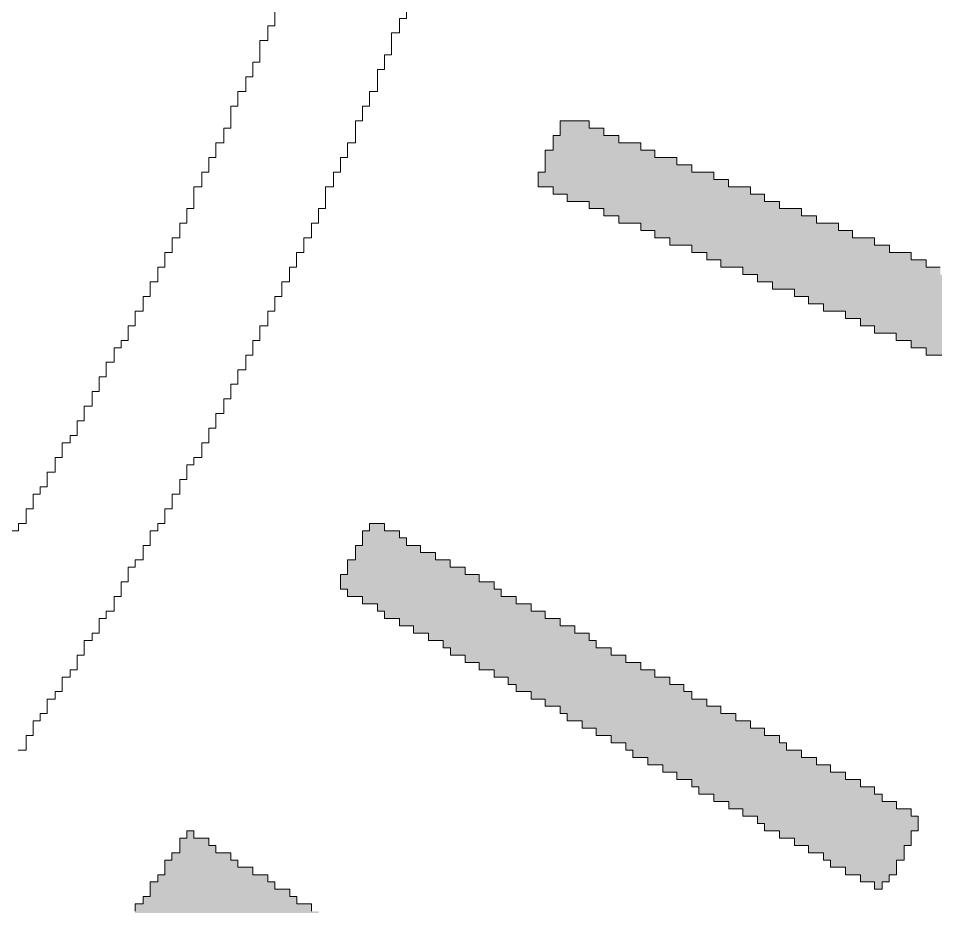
# Model space of a CAD drawing. Header units: millimetres. Extents: x 76.6 to 106.3, y -138 to -109.2.
# Drawn here: x 101.234 to 103.888, y -126.69 to -124.121 of the extents above; entities that cross this region are included whole.
import ezdxf

# ---------------------------------------------------------------- set-up
doc = ezdxf.new("R2010")
doc.units = ezdxf.units.MM
doc.header["$MEASUREMENT"] = 0
doc.layers.add('Layer 1', color=7, linetype='Continuous', lineweight=0)

msp = doc.modelspace()

# ---------------------------------------------------------------- hatches: boundary and pattern name
at = {"layer": 'Layer 1', "true_color": 0x000000, "transparency": 33554687}
h = msp.add_hatch(color=18, dxfattribs=at)
h.dxf.hatch_style = 2
h.paths.add_polyline_path([(104.3685, -125.3062), (104.3685, -125.2851), (104.3252, -125.2851), (104.3252, -125.264), (104.2618, -125.264), (104.2618, -125.2427), (104.2185, -125.2427), (104.2185, -125.2216), (104.1551, -125.2216), (104.1551, -125.2005), (104.1145, -125.2005), (104.1145, -125.1792), (104.0712, -125.1792), (104.0712, -125.1581), (104.0078, -125.1581), (104.0078, -125.137), (103.9646, -125.137), (103.9646, -125.1157), (103.9239, -125.1157), (103.9239, -125.0946), (103.8605, -125.0946), (103.8605, -125.0735), (103.8173, -125.0735), (103.8173, -125.0522), (103.774, -125.0522), (103.774, -125.0311), (103.7106, -125.0311), (103.7106, -125.01), (103.67, -125.01), (103.67, -124.9887), (103.6267, -124.9887), (103.6267, -124.9676), (103.5633, -124.9676), (103.5633, -124.9465), (103.52, -124.9465), (103.52, -124.9252), (103.4794, -124.9252), (103.4794, -124.9041), (103.4159, -124.9041), (103.4159, -124.883), (103.3728, -124.883), (103.3728, -124.8617), (103.3296, -124.8617), (103.3296, -124.8406), (103.266, -124.8406), (103.266, -124.8195), (103.2254, -124.8195), (103.2254, -124.7982), (103.1823, -124.7982), (103.1823, -124.7771), (103.1187, -124.7771), (103.1187, -124.756), (103.0756, -124.756), (103.0756, -124.7347), (103.035, -124.7347), (103.035, -124.7136), (102.9715, -124.7136), (102.9715, -124.6925), (102.9283, -124.6925), (102.9283, -124.6712), (102.885, -124.6712), (102.885, -124.6501), (102.8216, -124.6501), (102.8216, -124.629), (102.781, -124.629), (102.781, -124.6077), (102.7377, -124.6077), (102.7377, -124.5866), (102.7377, -124.5655), (102.758, -124.5655), (102.758, -124.5442), (102.7581, -124.5442), (102.7581, -124.5231), (102.7581, -124.5231), (102.7581, -124.502), (102.7809, -124.502), (102.7809, -124.4807), (102.781, -124.4807), (102.781, -124.4596), (102.8012, -124.4596), (102.8012, -124.4385), (102.8012, -124.4172), (102.885, -124.4172), (102.885, -124.4385), (102.9282, -124.4385), (102.9282, -124.4596), (102.9715, -124.4596), (102.9715, -124.4807), (103.0349, -124.4807), (103.0349, -124.502), (103.0756, -124.502), (103.0756, -124.5231), (103.1391, -124.5231), (103.1391, -124.5442), (103.1822, -124.5442), (103.1822, -124.5655), (103.2457, -124.5655), (103.2457, -124.5866), (103.2889, -124.5866), (103.2889, -124.6077), (103.3525, -124.6077), (103.3525, -124.629), (103.3931, -124.629), (103.3931, -124.6501), (103.4362, -124.6501), (103.4362, -124.6712), (103.4998, -124.6712), (103.4998, -124.6925), (103.543, -124.6925), (103.543, -124.7136), (103.6065, -124.7136), (103.6065, -124.7347), (103.6471, -124.7347), (103.6471, -124.756), (103.7105, -124.756), (103.7105, -124.7771), (103.7538, -124.7771), (103.7538, -124.7982), (103.8172, -124.7982), (103.8172, -124.8195), (103.8604, -124.8195), (103.8604, -124.8406), (103.9011, -124.8406), (103.9011, -124.8617), (103.9646, -124.8617), (103.9646, -124.883), (104.0077, -124.883), (104.0077, -124.9041), (104.0712, -124.9041), (104.0712, -124.9252), (104.1144, -124.9252), (104.1144, -124.9465), (104.178, -124.9465), (104.178, -124.9676), (104.2185, -124.9676), (104.2185, -124.9887), (104.2821, -124.9887), (104.2821, -125.01), (104.3253, -125.01), (104.3253, -125.0311), (104.3684, -125.0311), (104.3684, -125.0522), (104.432, -125.0522), (104.432, -125.0735), (104.4726, -125.0735), (104.4726, -125.0946), (104.4725, -125.0946), (104.4725, -125.1157), (104.4726, -125.1157), (104.4726, -125.137), (104.4523, -125.137), (104.4523, -125.1581), (104.4522, -125.1581), (104.4522, -125.1792), (104.432, -125.1792), (104.432, -125.2005), (104.432, -125.2216), (104.4319, -125.2216), (104.4319, -125.2427), (104.4091, -125.2427), (104.4091, -125.264), (104.409, -125.264), (104.409, -125.2851), (104.3888, -125.2851), (104.3888, -125.3062)])
h = msp.add_hatch(color=18, dxfattribs=at)
h.dxf.hatch_style = 2
h.paths.add_polyline_path([(103.7106, -126.6397), (103.7106, -126.6186), (103.6699, -126.6186), (103.6699, -126.5975), (103.6268, -126.5975), (103.6268, -126.5762), (103.5836, -126.5762), (103.5836, -126.5551), (103.5633, -126.5551), (103.5633, -126.534), (103.5201, -126.534), (103.5201, -126.5127), (103.4794, -126.5127), (103.4794, -126.4916), (103.4362, -126.4916), (103.4362, -126.4705), (103.3931, -126.4705), (103.3931, -126.4492), (103.3727, -126.4492), (103.3727, -126.4281), (103.3296, -126.4281), (103.3296, -126.407), (103.289, -126.407), (103.289, -126.3857), (103.2458, -126.3857), (103.2458, -126.3646), (103.2026, -126.3646), (103.2026, -126.3435), (103.1823, -126.3435), (103.1823, -126.3222), (103.1391, -126.3222), (103.1391, -126.3011), (103.0985, -126.3011), (103.0985, -126.28), (103.0553, -126.28), (103.0553, -126.2587), (103.0121, -126.2587), (103.0121, -126.2376), (102.9917, -126.2376), (102.9917, -126.2165), (102.9486, -126.2165), (102.9486, -126.1952), (102.9054, -126.1952), (102.9054, -126.1741), (102.8648, -126.1741), (102.8648, -126.153), (102.8216, -126.153), (102.8216, -126.1317), (102.8012, -126.1317), (102.8012, -126.1106), (102.758, -126.1106), (102.758, -126.0895), (102.7174, -126.0895), (102.7174, -126.0682), (102.6743, -126.0682), (102.6743, -126.0471), (102.6514, -126.0471), (102.6514, -126.026), (102.6107, -126.026), (102.6107, -126.0047), (102.5675, -126.0047), (102.5675, -125.9836), (102.5269, -125.9836), (102.5269, -125.9625), (102.4838, -125.9625), (102.4838, -125.9412), (102.4634, -125.9412), (102.4634, -125.9201), (102.4202, -125.9201), (102.4202, -125.899), (102.377, -125.899), (102.377, -125.8777), (102.3364, -125.8777), (102.3364, -125.8566), (102.2932, -125.8566), (102.2932, -125.8355), (102.273, -125.8355), (102.273, -125.8142), (102.2298, -125.8142), (102.2298, -125.7931), (102.1866, -125.7931), (102.1866, -125.772), (102.1663, -125.772), (102.1663, -125.7507), (102.1663, -125.7296), (102.1865, -125.7296), (102.1865, -125.7085), (102.1865, -125.6872), (102.2095, -125.6872), (102.2095, -125.6661), (102.2094, -125.6661), (102.2094, -125.645), (102.2297, -125.645), (102.2297, -125.6237), (102.2298, -125.6237), (102.2298, -125.6026), (102.25, -125.6026), (102.25, -125.5815), (102.2932, -125.5815), (102.2932, -125.6026), (102.3365, -125.6026), (102.3365, -125.6237), (102.3567, -125.6237), (102.3567, -125.645), (102.3974, -125.645), (102.3974, -125.6661), (102.4406, -125.6661), (102.4406, -125.6872), (102.4837, -125.6872), (102.4837, -125.7085), (102.5269, -125.7085), (102.5269, -125.7296), (102.5676, -125.7296), (102.5676, -125.7507), (102.6108, -125.7507), (102.6108, -125.772), (102.6311, -125.772), (102.6311, -125.7931), (102.6743, -125.7931), (102.6743, -125.8142), (102.7175, -125.8142), (102.7175, -125.8355), (102.758, -125.8355), (102.758, -125.8566), (102.8012, -125.8566), (102.8012, -125.8777), (102.8444, -125.8777), (102.8444, -125.899), (102.885, -125.899), (102.885, -125.9201), (102.9054, -125.9201), (102.9054, -125.9412), (102.9486, -125.9412), (102.9486, -125.9625), (102.9917, -125.9625), (102.9917, -125.9836), (103.0349, -125.9836), (103.0349, -126.0047), (103.0755, -126.0047), (103.0755, -126.026), (103.1188, -126.026), (103.1188, -126.0471), (103.1594, -126.0471), (103.1594, -126.0682), (103.1822, -126.0682), (103.1822, -126.0895), (103.2254, -126.0895), (103.2254, -126.1106), (103.266, -126.1106), (103.266, -126.1317), (103.3093, -126.1317), (103.3093, -126.153), (103.3525, -126.153), (103.3525, -126.1741), (103.3931, -126.1741), (103.3931, -126.1952), (103.4363, -126.1952), (103.4363, -126.2165), (103.4565, -126.2165), (103.4565, -126.2376), (103.4998, -126.2376), (103.4998, -126.2587), (103.543, -126.2587), (103.543, -126.28), (103.5836, -126.28), (103.5836, -126.3011), (103.6268, -126.3011), (103.6268, -126.3222), (103.67, -126.3222), (103.67, -126.3435), (103.7106, -126.3435), (103.7106, -126.3646), (103.7335, -126.3646), (103.7335, -126.3857), (103.7741, -126.3857), (103.7741, -126.407), (103.8173, -126.407), (103.8173, -126.4281), (103.8375, -126.4281), (103.8375, -126.4492), (103.8376, -126.4492), (103.8376, -126.4705), (103.8172, -126.4705), (103.8172, -126.4916), (103.8172, -126.5127), (103.797, -126.5127), (103.797, -126.534), (103.797, -126.5551), (103.7741, -126.5551), (103.7741, -126.5762), (103.7741, -126.5975), (103.7537, -126.5975), (103.7537, -126.6186), (103.7335, -126.6186), (103.7335, -126.6397)])
h = msp.add_hatch(color=18, dxfattribs=at)
h.dxf.hatch_style = 2
h.paths.add_polyline_path([(102.7175, -128.1426), (102.7175, -128.1215), (102.6946, -128.1215), (102.6946, -128.1002), (102.6742, -128.1002), (102.6742, -128.0791), (102.6311, -128.0791), (102.6311, -128.058), (102.6108, -128.058), (102.6108, -128.0367), (102.5904, -128.0367), (102.5904, -128.0156), (102.5473, -128.0156), (102.5473, -127.9945), (102.527, -127.9945), (102.527, -127.9732), (102.5041, -127.9732), (102.5041, -127.9521), (102.4634, -127.9521), (102.4634, -127.931), (102.4406, -127.931), (102.4406, -127.9097), (102.4203, -127.9097), (102.4203, -127.8886), (102.3771, -127.8886), (102.3771, -127.8675), (102.3568, -127.8675), (102.3568, -127.8462), (102.3365, -127.8462), (102.3365, -127.8251), (102.2932, -127.8251), (102.2932, -127.804), (102.273, -127.804), (102.273, -127.7827), (102.2297, -127.7827), (102.2297, -127.7616), (102.2094, -127.7616), (102.2094, -127.7405), (102.1866, -127.7405), (102.1866, -127.7192), (102.1459, -127.7192), (102.1459, -127.6981), (102.123, -127.6981), (102.123, -127.677), (102.1028, -127.677), (102.1028, -127.6557), (102.0595, -127.6557), (102.0595, -127.6346), (102.0392, -127.6346), (102.0392, -127.6135), (102.019, -127.6135), (102.019, -127.5922), (101.9758, -127.5922), (101.9758, -127.5711), (101.9554, -127.5711), (101.9554, -127.55), (101.9326, -127.55), (101.9326, -127.5287), (101.8919, -127.5287), (101.8919, -127.5076), (101.869, -127.5076), (101.869, -127.4865), (101.8488, -127.4865), (101.8488, -127.4652), (101.8056, -127.4652), (101.8056, -127.4441), (101.7853, -127.4441), (101.7853, -127.423), (101.742, -127.423), (101.742, -127.4017), (101.7218, -127.4017), (101.7218, -127.3806), (101.7015, -127.3806), (101.7015, -127.3595), (101.6583, -127.3595), (101.6583, -127.3382), (101.638, -127.3382), (101.638, -127.3171), (101.6151, -127.3171), (101.6151, -127.296), (101.5719, -127.296), (101.5719, -127.2747), (101.5516, -127.2747), (101.5516, -127.2536), (101.5312, -127.2536), (101.5312, -127.2325), (101.4881, -127.2325), (101.4881, -127.2112), (101.4678, -127.2112), (101.4678, -127.1901), (101.4475, -127.1901), (101.4475, -127.169), (101.4043, -127.169), (101.4043, -127.1477), (101.384, -127.1477), (101.384, -127.1266), (101.361, -127.1266), (101.361, -127.1055), (101.3179, -127.1055), (101.3179, -127.0842), (101.3179, -127.0631), (101.3179, -127.0631), (101.3179, -127.042), (101.3408, -127.042), (101.3408, -127.0207), (101.3611, -127.0207), (101.3611, -126.9996), (101.3611, -126.9785), (101.384, -126.9785), (101.384, -126.9572), (101.4042, -126.9572), (101.4042, -126.9361), (101.4246, -126.9361), (101.4246, -126.915), (101.4246, -126.8937), (101.4475, -126.8937), (101.4475, -126.8726), (101.4678, -126.8726), (101.4678, -126.8515), (101.4678, -126.8302), (101.4881, -126.8302), (101.4881, -126.8091), (101.5109, -126.8091), (101.5109, -126.788), (101.5312, -126.788), (101.5312, -126.7667), (101.5312, -126.7456), (101.5515, -126.7456), (101.5515, -126.7245), (101.5719, -126.7245), (101.5719, -126.7032), (101.5719, -126.6821), (101.5948, -126.6821), (101.5948, -126.661), (101.6151, -126.661), (101.6151, -126.6397), (101.6151, -126.6186), (101.638, -126.6186), (101.638, -126.5975), (101.6582, -126.5975), (101.6582, -126.5762), (101.6582, -126.5551), (101.6785, -126.5551), (101.6785, -126.534), (101.7015, -126.534), (101.7015, -126.5127), (101.7014, -126.5127), (101.7014, -126.4916), (101.7218, -126.4916), (101.7218, -126.4705), (101.7421, -126.4705), (101.7421, -126.4916), (101.7852, -126.4916), (101.7852, -126.5127), (101.8056, -126.5127), (101.8056, -126.534), (101.8487, -126.534), (101.8487, -126.5551), (101.869, -126.5551), (101.869, -126.5762), (101.9122, -126.5762), (101.9122, -126.5975), (101.9555, -126.5975), (101.9555, -126.6186), (101.9758, -126.6186), (101.9758, -126.6397), (102.019, -126.6397), (102.019, -126.661), (102.0393, -126.661), (102.0393, -126.6821), (102.0824, -126.6821), (102.0824, -126.7032), (102.1028, -126.7032), (102.1028, -126.7245), (102.1459, -126.7245), (102.1459, -126.7456), (102.1662, -126.7456), (102.1662, -126.7667), (102.2094, -126.7667), (102.2094, -126.788), (102.2297, -126.788), (102.2297, -126.8091), (102.273, -126.8091), (102.273, -126.8302), (102.2933, -126.8302), (102.2933, -126.8515), (102.3365, -126.8515), (102.3365, -126.8726), (102.3568, -126.8726), (102.3568, -126.8937), (102.3974, -126.8937), (102.3974, -126.915), (102.4406, -126.915), (102.4406, -126.9361), (102.4634, -126.9361), (102.4634, -126.9572), (102.5041, -126.9572), (102.5041, -126.9785), (102.527, -126.9785), (102.527, -126.9996), (102.5676, -126.9996), (102.5676, -127.0207), (102.5905, -127.0207), (102.5905, -127.042), (102.6311, -127.042), (102.6311, -127.0631), (102.6514, -127.0631), (102.6514, -127.0842), (102.6946, -127.0842), (102.6946, -127.1055), (102.7174, -127.1055), (102.7174, -127.1266), (102.7581, -127.1266), (102.7581, -127.1477), (102.781, -127.1477), (102.781, -127.169), (102.8216, -127.169), (102.8216, -127.1901), (102.8445, -127.1901), (102.8445, -127.2112), (102.8851, -127.2112), (102.8851, -127.2325), (102.9282, -127.2325), (102.9282, -127.2536), (102.9486, -127.2536), (102.9486, -127.2747), (102.9918, -127.2747), (102.9918, -127.296), (103.0121, -127.296), (103.0121, -127.3171), (103.0553, -127.3171), (103.0553, -127.3382), (103.0756, -127.3382), (103.0756, -127.3595), (103.1188, -127.3595), (103.1188, -127.3806), (103.1391, -127.3806), (103.1391, -127.4017), (103.1822, -127.4017), (103.1822, -127.423), (103.2026, -127.423), (103.2026, -127.4441), (103.2255, -127.4441), (103.2255, -127.4652), (103.2255, -127.4865), (103.2254, -127.4865), (103.2254, -127.5076), (103.2025, -127.5076), (103.2025, -127.5287), (103.1823, -127.5287), (103.1823, -127.55), (103.1822, -127.55), (103.1822, -127.5711), (103.1594, -127.5711), (103.1594, -127.5922), (103.1391, -127.5922), (103.1391, -127.6135), (103.139, -127.6135), (103.139, -127.6346), (103.1187, -127.6346), (103.1187, -127.6557), (103.0985, -127.6557), (103.0985, -127.677), (103.0984, -127.677), (103.0984, -127.6981), (103.0755, -127.6981), (103.0755, -127.7192), (103.0553, -127.7192), (103.0553, -127.7405), (103.0552, -127.7405), (103.0552, -127.7616), (103.0349, -127.7616), (103.0349, -127.7827), (103.0121, -127.7827), (103.0121, -127.804), (103.012, -127.804), (103.012, -127.8251), (102.9918, -127.8251), (102.9918, -127.8462), (102.9715, -127.8462), (102.9715, -127.8675), (102.9486, -127.8675), (102.9486, -127.8886), (102.9486, -127.9097), (102.9283, -127.9097), (102.9283, -127.931), (102.9054, -127.931), (102.9054, -127.9521), (102.9054, -127.9521), (102.9054, -127.9732), (102.8851, -127.9732), (102.8851, -127.9945), (102.8648, -127.9945), (102.8648, -128.0156), (102.8444, -128.0156), (102.8444, -128.0367), (102.8445, -128.0367), (102.8445, -128.058), (102.8216, -128.058), (102.8216, -128.0791), (102.8012, -128.0791), (102.8012, -128.1002), (102.8013, -128.1002), (102.8013, -128.1215), (102.781, -128.1215), (102.781, -128.1426)])

# ---------------------------------------------------------------- linework, layer by layer
at = {"layer": 'Layer 1'}
for points in [[(101.2138, -125.6026), (101.2341, -125.6026), (101.2341, -125.5815), (101.257, -125.5815), (101.257, -125.5602), (101.257, -125.5391), (101.2773, -125.5391), (101.2773, -125.518), (101.2773, -125.4967), (101.2976, -125.4967), (101.2976, -125.4756), (101.3179, -125.4756), (101.3179, -125.4545), (101.3179, -125.4332), (101.3407, -125.4332), (101.3407, -125.4121), (101.3408, -125.4121), (101.3408, -125.391), (101.3611, -125.391), (101.3611, -125.3697), (101.3611, -125.3486), (101.384, -125.3486), (101.384, -125.3275), (101.4042, -125.3275), (101.4042, -125.3062), (101.4043, -125.3062), (101.4043, -125.2851), (101.4246, -125.2851), (101.4246, -125.264), (101.4246, -125.264), (101.4246, -125.2427), (101.4474, -125.2427), (101.4474, -125.2216), (101.4475, -125.2216), (101.4475, -125.2005), (101.4677, -125.2005), (101.4677, -125.1792), (101.4678, -125.1792), (101.4678, -125.1581), (101.4881, -125.1581), (101.4881, -125.137), (101.4881, -125.137), (101.4881, -125.1157), (101.5109, -125.1157), (101.5109, -125.0946), (101.511, -125.0946), (101.511, -125.0735), (101.5312, -125.0735), (101.5312, -125.0522), (101.5516, -125.0522), (101.5516, -125.0311), (101.5516, -125.01), (101.5719, -125.01), (101.5719, -124.9887), (101.5719, -124.9676), (101.5947, -124.9676), (101.5947, -124.9465), (101.5947, -124.9252), (101.6151, -124.9252), (101.6151, -124.9041), (101.6151, -124.883), (101.6379, -124.883), (101.6379, -124.8617), (101.6379, -124.8406), (101.6582, -124.8406), (101.6582, -124.8195), (101.6582, -124.7982), (101.6786, -124.7982), (101.6786, -124.7771), (101.6786, -124.756), (101.7014, -124.756), (101.7014, -124.7347), (101.7014, -124.7136), (101.7217, -124.7136), (101.7217, -124.6925), (101.7217, -124.6712), (101.7421, -124.6712), (101.7421, -124.6501), (101.7421, -124.629), (101.7421, -124.6077), (101.7649, -124.6077), (101.7649, -124.5866), (101.7649, -124.5655), (101.7852, -124.5655), (101.7852, -124.5442), (101.7852, -124.5231), (101.8056, -124.5231), (101.8056, -124.502), (101.8056, -124.4807), (101.8284, -124.4807), (101.8284, -124.4596), (101.8284, -124.4385), (101.8488, -124.4385), (101.8488, -124.4172), (101.8487, -124.4172), (101.8487, -124.3961), (101.8487, -124.375), (101.8691, -124.375), (101.8691, -124.3537), (101.8691, -124.3326), (101.8919, -124.3326), (101.8919, -124.3115), (101.8919, -124.2902), (101.9123, -124.2902), (101.9123, -124.2691), (101.9122, -124.2691), (101.9122, -124.248), (101.9326, -124.248), (101.9326, -124.2267), (101.9326, -124.2267), (101.9326, -124.2056), (101.9326, -124.1845), (101.9555, -124.1845), (101.9555, -124.1632), (101.9554, -124.1632), (101.9554, -124.1421), (101.9758, -124.1421), (101.9758, -124.121), (101.9757, -124.121), (101.9757, -124.0997)], [(102.3567, -124.0997), (102.3567, -124.121), (102.3365, -124.121), (102.3365, -124.1421), (102.3364, -124.1421), (102.3364, -124.1632), (102.3136, -124.1632), (102.3136, -124.1845), (102.3136, -124.1845), (102.3136, -124.2056), (102.3136, -124.2267), (102.2933, -124.2267), (102.2933, -124.248), (102.2932, -124.248), (102.2932, -124.2691), (102.273, -124.2691), (102.273, -124.2902), (102.2729, -124.2902), (102.2729, -124.3115), (102.2729, -124.3326), (102.2501, -124.3326), (102.2501, -124.3537), (102.2501, -124.375), (102.2297, -124.375), (102.2297, -124.3961), (102.2297, -124.4172), (102.2095, -124.4172), (102.2095, -124.4385), (102.2094, -124.4385), (102.2094, -124.4596), (102.2094, -124.4807), (102.1866, -124.4807), (102.1866, -124.502), (102.1866, -124.5231), (102.1662, -124.5231), (102.1662, -124.5442), (102.1662, -124.5655), (102.1459, -124.5655), (102.1459, -124.5866), (102.1459, -124.6077), (102.1231, -124.6077), (102.1231, -124.629), (102.1231, -124.6501), (102.1231, -124.6712), (102.1027, -124.6712), (102.1027, -124.6925), (102.1027, -124.7136), (102.0824, -124.7136), (102.0824, -124.7347), (102.0824, -124.756), (102.0596, -124.756), (102.0596, -124.7771), (102.0596, -124.7982), (102.0392, -124.7982), (102.0392, -124.8195), (102.0392, -124.8406), (102.0189, -124.8406), (102.0189, -124.8617), (102.0189, -124.883), (101.9961, -124.883), (101.9961, -124.9041), (101.9961, -124.9252), (101.9757, -124.9252), (101.9757, -124.9465), (101.9757, -124.9676), (101.9554, -124.9676), (101.9554, -124.9887), (101.9554, -125.01), (101.9326, -125.01), (101.9326, -125.0311), (101.9326, -125.0522), (101.9122, -125.0522), (101.9122, -125.0735), (101.9123, -125.0735), (101.9123, -125.0946), (101.8919, -125.0946), (101.8919, -125.1157), (101.892, -125.1157), (101.892, -125.137), (101.8691, -125.137), (101.8691, -125.1581), (101.8691, -125.1581), (101.8691, -125.1792), (101.8487, -125.1792), (101.8487, -125.2005), (101.8488, -125.2005), (101.8488, -125.2216), (101.8284, -125.2216), (101.8284, -125.2427), (101.8285, -125.2427), (101.8285, -125.264), (101.8056, -125.264), (101.8056, -125.2851), (101.8056, -125.2851), (101.8056, -125.3062), (101.7852, -125.3062), (101.7852, -125.3275), (101.7853, -125.3275), (101.7853, -125.3486), (101.765, -125.3486), (101.765, -125.3697), (101.765, -125.391), (101.7421, -125.391), (101.7421, -125.4121), (101.7217, -125.4121), (101.7217, -125.4332), (101.7218, -125.4332), (101.7218, -125.4545), (101.7014, -125.4545), (101.7014, -125.4756), (101.7015, -125.4756), (101.7015, -125.4967), (101.6786, -125.4967), (101.6786, -125.518), (101.6786, -125.5391), (101.6583, -125.5391), (101.6583, -125.5602), (101.6583, -125.5815), (101.638, -125.5815), (101.638, -125.6026), (101.6151, -125.6026), (101.6151, -125.6237), (101.6151, -125.645), (101.5948, -125.645), (101.5948, -125.6661), (101.5948, -125.6872), (101.5719, -125.6872), (101.5719, -125.7085), (101.5516, -125.7085), (101.5516, -125.7296), (101.5516, -125.7507), (101.5313, -125.7507), (101.5313, -125.772), (101.5313, -125.7931), (101.511, -125.7931), (101.511, -125.8142), (101.5109, -125.8142), (101.5109, -125.8355), (101.4881, -125.8355), (101.4881, -125.8566), (101.4678, -125.8566), (101.4678, -125.8777), (101.4678, -125.8777), (101.4678, -125.899), (101.4475, -125.899), (101.4475, -125.9201), (101.4246, -125.9201), (101.4246, -125.9412), (101.4245, -125.9412), (101.4245, -125.9625), (101.4043, -125.9625), (101.4043, -125.9836), (101.4042, -125.9836), (101.4042, -126.0047), (101.384, -126.0047), (101.384, -126.026), (101.3611, -126.026), (101.3611, -126.0471), (101.361, -126.0471), (101.361, -126.0682), (101.3408, -126.0682), (101.3408, -126.0895), (101.3179, -126.0895), (101.3179, -126.1106), (101.3179, -126.1106), (101.3179, -126.1317), (101.2976, -126.1317), (101.2976, -126.153), (101.2773, -126.153), (101.2773, -126.1741), (101.2773, -126.1741), (101.2773, -126.1952), (101.2569, -126.1952), (101.2569, -126.2165), (101.2569, -126.2376), (101.234, -126.2376)], [(103.9239, -125.0946), (103.8605, -125.0946), (103.8605, -125.0735), (103.8173, -125.0735), (103.8173, -125.0522), (103.774, -125.0522), (103.774, -125.0311), (103.7106, -125.0311), (103.7106, -125.01), (103.67, -125.01), (103.67, -124.9887), (103.6267, -124.9887), (103.6267, -124.9676), (103.5633, -124.9676), (103.5633, -124.9465), (103.52, -124.9465), (103.52, -124.9252), (103.4794, -124.9252), (103.4794, -124.9041), (103.4159, -124.9041), (103.4159, -124.883), (103.3728, -124.883), (103.3728, -124.8617), (103.3296, -124.8617), (103.3296, -124.8406), (103.266, -124.8406), (103.266, -124.8195), (103.2254, -124.8195), (103.2254, -124.7982), (103.1823, -124.7982), (103.1823, -124.7771), (103.1187, -124.7771), (103.1187, -124.756), (103.0756, -124.756), (103.0756, -124.7347), (103.035, -124.7347), (103.035, -124.7136), (102.9715, -124.7136), (102.9715, -124.6925), (102.9283, -124.6925), (102.9283, -124.6712), (102.885, -124.6712), (102.885, -124.6501), (102.8216, -124.6501), (102.8216, -124.629), (102.781, -124.629), (102.781, -124.6077), (102.7377, -124.6077), (102.7377, -124.5866), (102.7377, -124.5655), (102.758, -124.5655), (102.758, -124.5442), (102.7581, -124.5442), (102.7581, -124.5231), (102.7581, -124.5231), (102.7581, -124.502), (102.7809, -124.502), (102.7809, -124.4807), (102.781, -124.4807), (102.781, -124.4596), (102.8012, -124.4596), (102.8012, -124.4385), (102.8012, -124.4172), (102.885, -124.4172), (102.885, -124.4385), (102.9282, -124.4385), (102.9282, -124.4596), (102.9715, -124.4596), (102.9715, -124.4807), (103.0349, -124.4807), (103.0349, -124.502), (103.0756, -124.502), (103.0756, -124.5231), (103.1391, -124.5231), (103.1391, -124.5442), (103.1822, -124.5442), (103.1822, -124.5655), (103.2457, -124.5655), (103.2457, -124.5866), (103.2889, -124.5866), (103.2889, -124.6077), (103.3525, -124.6077), (103.3525, -124.629), (103.3931, -124.629), (103.3931, -124.6501), (103.4362, -124.6501), (103.4362, -124.6712), (103.4998, -124.6712), (103.4998, -124.6925), (103.543, -124.6925), (103.543, -124.7136), (103.6065, -124.7136), (103.6065, -124.7347), (103.6471, -124.7347), (103.6471, -124.756), (103.7105, -124.756), (103.7105, -124.7771), (103.7538, -124.7771), (103.7538, -124.7982), (103.8172, -124.7982), (103.8172, -124.8195), (103.8604, -124.8195), (103.8604, -124.8406), (103.9011, -124.8406)], [(101.5719, -126.7032), (101.5719, -126.6821), (101.5948, -126.6821), (101.5948, -126.661), (101.6151, -126.661), (101.6151, -126.6397), (101.6151, -126.6186), (101.638, -126.6186), (101.638, -126.5975), (101.6582, -126.5975), (101.6582, -126.5762), (101.6582, -126.5551), (101.6785, -126.5551), (101.6785, -126.534), (101.7015, -126.534), (101.7015, -126.5127), (101.7014, -126.5127), (101.7014, -126.4916), (101.7218, -126.4916), (101.7218, -126.4705), (101.7421, -126.4705), (101.7421, -126.4916), (101.7852, -126.4916), (101.7852, -126.5127), (101.8056, -126.5127), (101.8056, -126.534), (101.8487, -126.534), (101.8487, -126.5551), (101.869, -126.5551), (101.869, -126.5762), (101.9122, -126.5762), (101.9122, -126.5975), (101.9555, -126.5975), (101.9555, -126.6186), (101.9758, -126.6186), (101.9758, -126.6397), (102.019, -126.6397), (102.019, -126.661), (102.0393, -126.661), (102.0393, -126.6821), (102.0824, -126.6821), (102.0824, -126.7032)]]:
    msp.add_lwpolyline(points, dxfattribs=at)
msp.add_lwpolyline([(103.7106, -126.6397), (103.7106, -126.6186), (103.6699, -126.6186), (103.6699, -126.5975), (103.6268, -126.5975), (103.6268, -126.5762), (103.5836, -126.5762), (103.5836, -126.5551), (103.5633, -126.5551), (103.5633, -126.534), (103.5201, -126.534), (103.5201, -126.5127), (103.4794, -126.5127), (103.4794, -126.4916), (103.4362, -126.4916), (103.4362, -126.4705), (103.3931, -126.4705), (103.3931, -126.4492), (103.3727, -126.4492), (103.3727, -126.4281), (103.3296, -126.4281), (103.3296, -126.407), (103.289, -126.407), (103.289, -126.3857), (103.2458, -126.3857), (103.2458, -126.3646), (103.2026, -126.3646), (103.2026, -126.3435), (103.1823, -126.3435), (103.1823, -126.3222), (103.1391, -126.3222), (103.1391, -126.3011), (103.0985, -126.3011), (103.0985, -126.28), (103.0553, -126.28), (103.0553, -126.2587), (103.0121, -126.2587), (103.0121, -126.2376), (102.9917, -126.2376), (102.9917, -126.2165), (102.9486, -126.2165), (102.9486, -126.1952), (102.9054, -126.1952), (102.9054, -126.1741), (102.8648, -126.1741), (102.8648, -126.153), (102.8216, -126.153), (102.8216, -126.1317), (102.8012, -126.1317), (102.8012, -126.1106), (102.758, -126.1106), (102.758, -126.0895), (102.7174, -126.0895), (102.7174, -126.0682), (102.6743, -126.0682), (102.6743, -126.0471), (102.6514, -126.0471), (102.6514, -126.026), (102.6107, -126.026), (102.6107, -126.0047), (102.5675, -126.0047), (102.5675, -125.9836), (102.5269, -125.9836), (102.5269, -125.9625), (102.4838, -125.9625), (102.4838, -125.9412), (102.4634, -125.9412), (102.4634, -125.9201), (102.4202, -125.9201), (102.4202, -125.899), (102.377, -125.899), (102.377, -125.8777), (102.3364, -125.8777), (102.3364, -125.8566), (102.2932, -125.8566), (102.2932, -125.8355), (102.273, -125.8355), (102.273, -125.8142), (102.2298, -125.8142), (102.2298, -125.7931), (102.1866, -125.7931), (102.1866, -125.772), (102.1663, -125.772), (102.1663, -125.7507), (102.1663, -125.7296), (102.1865, -125.7296), (102.1865, -125.7085), (102.1865, -125.6872), (102.2095, -125.6872), (102.2095, -125.6661), (102.2094, -125.6661), (102.2094, -125.645), (102.2297, -125.645), (102.2297, -125.6237), (102.2298, -125.6237), (102.2298, -125.6026), (102.25, -125.6026), (102.25, -125.5815), (102.2932, -125.5815), (102.2932, -125.6026), (102.3365, -125.6026), (102.3365, -125.6237), (102.3567, -125.6237), (102.3567, -125.645), (102.3974, -125.645), (102.3974, -125.6661), (102.4406, -125.6661), (102.4406, -125.6872), (102.4837, -125.6872), (102.4837, -125.7085), (102.5269, -125.7085), (102.5269, -125.7296), (102.5676, -125.7296), (102.5676, -125.7507), (102.6108, -125.7507), (102.6108, -125.772), (102.6311, -125.772), (102.6311, -125.7931), (102.6743, -125.7931), (102.6743, -125.8142), (102.7175, -125.8142), (102.7175, -125.8355), (102.758, -125.8355), (102.758, -125.8566), (102.8012, -125.8566), (102.8012, -125.8777), (102.8444, -125.8777), (102.8444, -125.899), (102.885, -125.899), (102.885, -125.9201), (102.9054, -125.9201), (102.9054, -125.9412), (102.9486, -125.9412), (102.9486, -125.9625), (102.9917, -125.9625), (102.9917, -125.9836), (103.0349, -125.9836), (103.0349, -126.0047), (103.0755, -126.0047), (103.0755, -126.026), (103.1188, -126.026), (103.1188, -126.0471), (103.1594, -126.0471), (103.1594, -126.0682), (103.1822, -126.0682), (103.1822, -126.0895), (103.2254, -126.0895), (103.2254, -126.1106), (103.266, -126.1106), (103.266, -126.1317), (103.3093, -126.1317), (103.3093, -126.153), (103.3525, -126.153), (103.3525, -126.1741), (103.3931, -126.1741), (103.3931, -126.1952), (103.4363, -126.1952), (103.4363, -126.2165), (103.4565, -126.2165), (103.4565, -126.2376), (103.4998, -126.2376), (103.4998, -126.2587), (103.543, -126.2587), (103.543, -126.28), (103.5836, -126.28), (103.5836, -126.3011), (103.6268, -126.3011), (103.6268, -126.3222), (103.67, -126.3222), (103.67, -126.3435), (103.7106, -126.3435), (103.7106, -126.3646), (103.7335, -126.3646), (103.7335, -126.3857), (103.7741, -126.3857), (103.7741, -126.407), (103.8173, -126.407), (103.8173, -126.4281), (103.8375, -126.4281), (103.8375, -126.4492), (103.8376, -126.4492), (103.8376, -126.4705), (103.8172, -126.4705), (103.8172, -126.4916), (103.8172, -126.5127), (103.797, -126.5127), (103.797, -126.534), (103.797, -126.5551), (103.7741, -126.5551), (103.7741, -126.5762), (103.7741, -126.5975), (103.7537, -126.5975), (103.7537, -126.6186), (103.7335, -126.6186), (103.7335, -126.6397)], close=True, dxfattribs=at)

doc.saveas('drawing.dxf')
